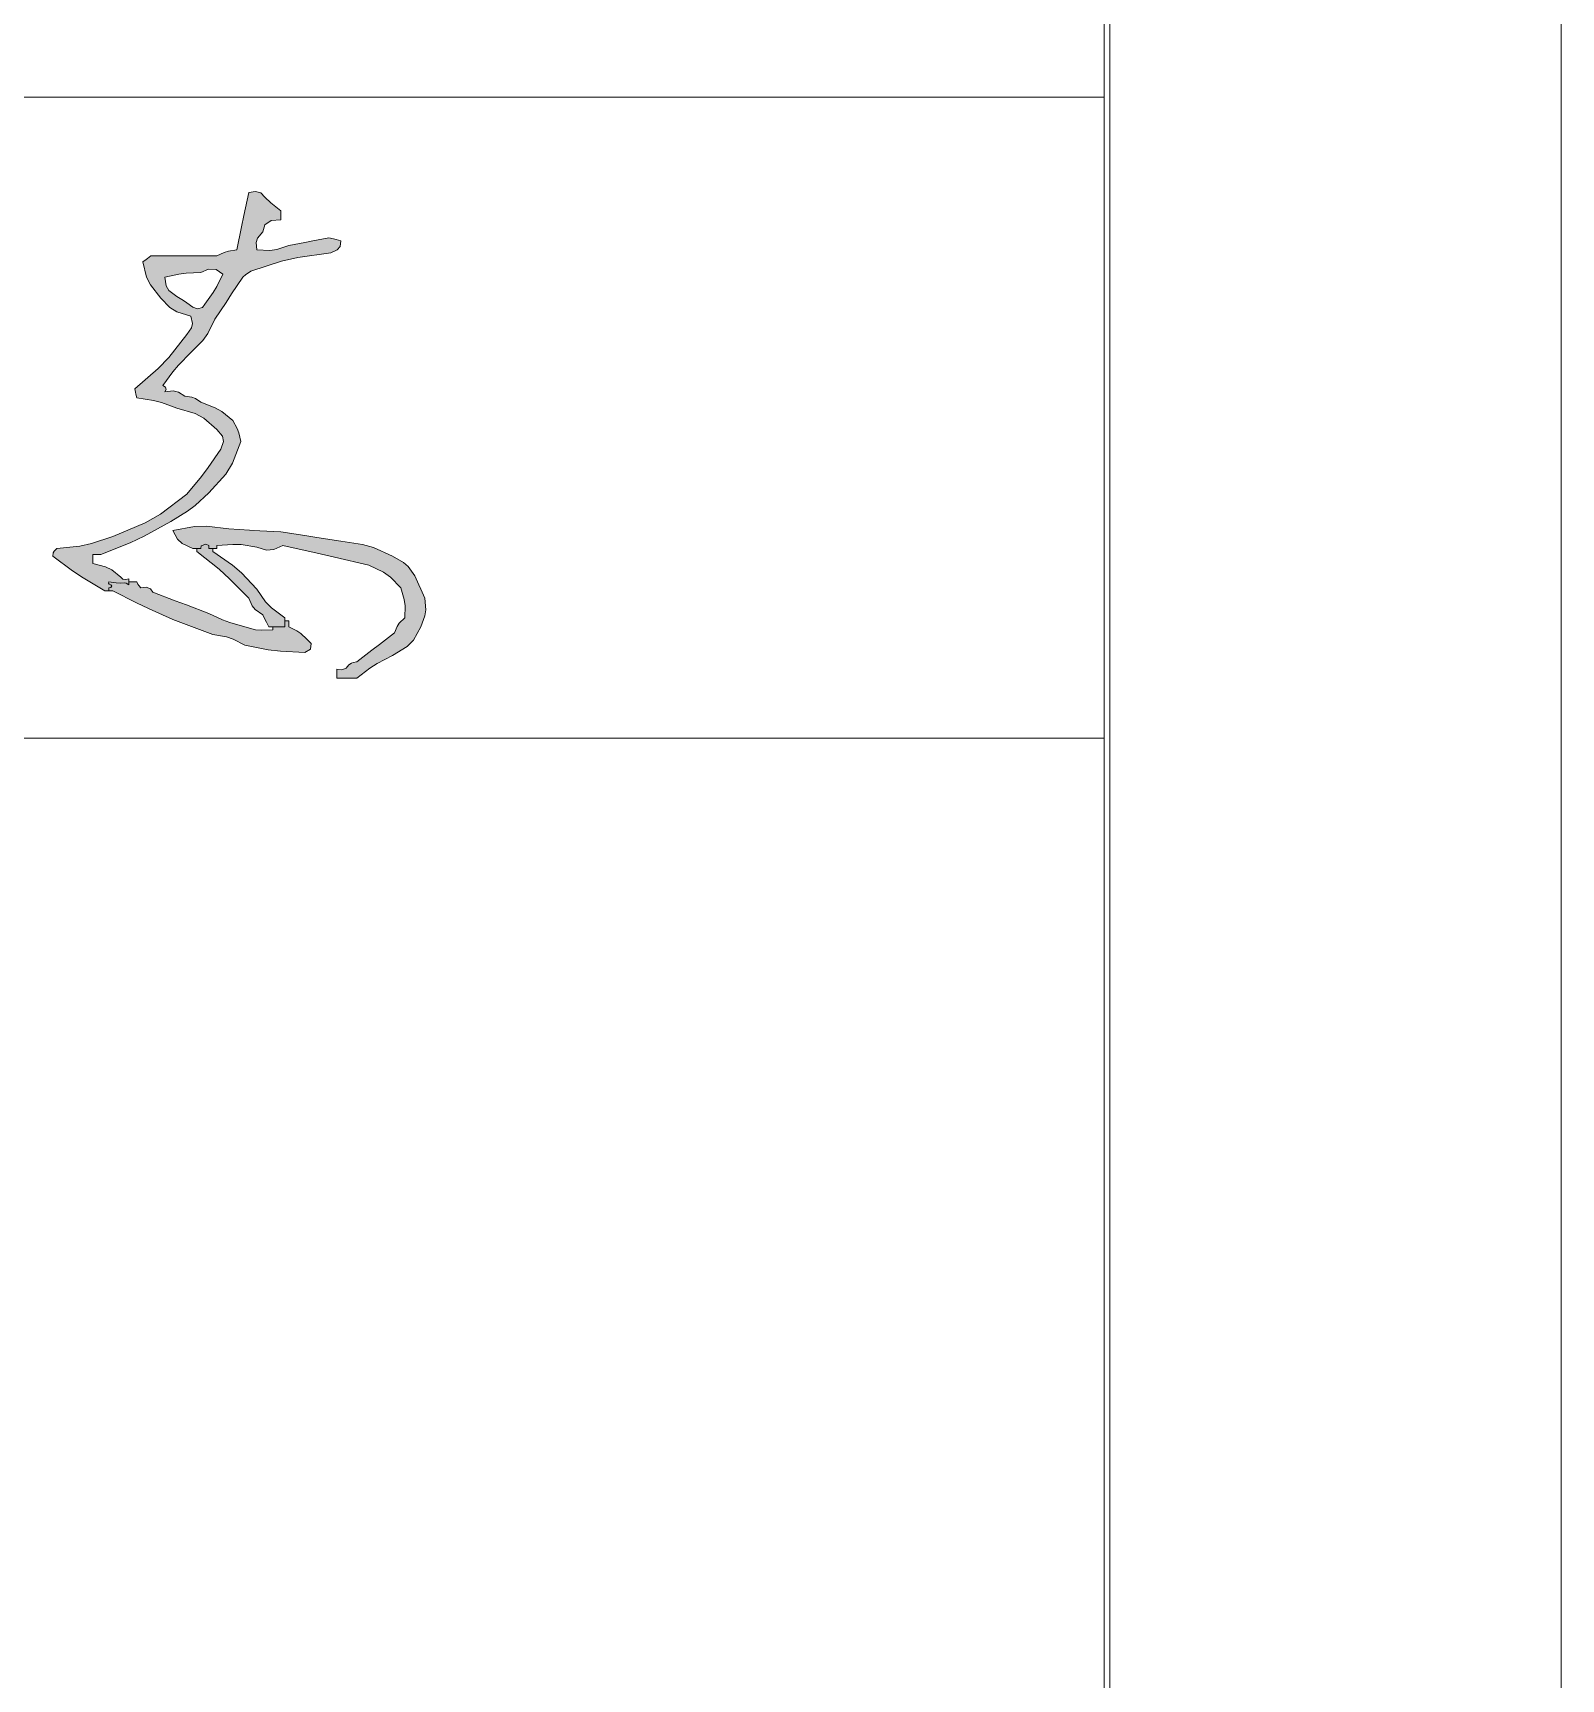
# Model space of a CAD drawing. Header units: millimetres. Extents: x 48 to 11980, y 100 to 8500.
# Drawn here: x 11643.5 to 11980, y 1869.5 to 2232.2 of the extents above; entities that cross this region are included whole.
import ezdxf

# ---------------------------------------------------------------- set-up
doc = ezdxf.new("R2010")
doc.units = ezdxf.units.MM
doc.linetypes.add('XKITLINE00', pattern=[0])
doc.layers.add('DrawingSheet', color=5, linetype='Continuous', lineweight=0)
doc.layers.add('OtherObjectType', color=1, linetype='Continuous', lineweight=0)

# ---------------------------------------------------------------- blocks, each defined once
blk = doc.blocks.new('*A3')
at = {"layer": 'DrawingSheet', "color": 5, "linetype": 'XKITLINE00', "lineweight": 0}
blk.add_line((11980, 100), (11980, 8500), dxfattribs=at)
blk = doc.blocks.new('*A5')
at = {"layer": 'OtherObjectType'}
for points in [[(11677.36, 2172.73), (11678.69, 2171.73), (11679.7, 2171.38), (11683.53, 2169.07), (11682.02, 2165.94), (11680.92, 2164.42), (11678.25, 2161.76), (11675.55, 2158.96), (11674.31, 2157.49), (11672.09, 2154.46), (11672.65, 2154.11), (11672.81, 2153.63), (11672.53, 2153.13), (11674.35, 2153.32), (11675.55, 2153.04), (11676.93, 2152.13), (11678.48, 2151.92), (11679.3, 2151.61), (11680.45, 2150.8), (11683.58, 2149.58), (11685.06, 2148.74), (11687.49, 2146.81), (11688.48, 2145.03), (11688.84, 2144.07), (11689.25, 2142.16), (11687.46, 2137.36), (11685.98, 2134.97), (11682.21, 2130.87), (11679.23, 2128.09), (11677.52, 2126.8), (11673.85, 2124.55), (11668, 2121.29), (11664.88, 2119.81), (11658.45, 2117.24), (11656.69, 2117.24), (11656.69, 2115.25), (11659.46, 2114.53), (11660.83, 2113.87), (11662.85, 2112.26), (11663.31, 2111.84), (11663.94, 2111.72), (11664.61, 2111.93), (11664.61, 2110.6), (11664.04, 2110.94), (11663.56, 2111.03), (11662.85, 2110.93), (11661.78, 2111.03), (11661.25, 2111.09), (11660.21, 2111.26), (11660.15, 2110.97), (11660.3, 2110.74), (11660.65, 2110.6), (11660.84, 2110.34), (11660.6, 2109.97), (11660.21, 2109.93), (11660.21, 2109.27), (11659.33, 2109.27), (11654.51, 2112.11), (11652.2, 2113.65), (11647.88, 2116.91), (11647.94, 2117.63), (11648.15, 2118.02), (11648.76, 2118.57), (11653.84, 2119.12), (11656.39, 2119.67), (11661.09, 2121.23), (11668.21, 2124.25), (11671.58, 2126.18), (11677.37, 2130.53), (11680.59, 2134.42), (11682.09, 2136.42), (11684.85, 2140.5), (11685.48, 2142.18), (11685.24, 2143.36), (11683.97, 2144.82), (11681.14, 2147.26), (11679.18, 2148.3), (11675.17, 2149.47), (11671.82, 2150.71), (11670.01, 2151.19), (11666.37, 2151.8), (11666.14, 2152.59), (11666.06, 2152.99), (11665.93, 2153.79), (11671.06, 2158.24), (11673.38, 2160.68), (11677.37, 2165.75), (11678.37, 2167.18), (11678.59, 2168.14), (11678.25, 2169.74), (11675.14, 2170.74), (11673.63, 2171.65), (11671.65, 2173.73), (11669.34, 2176.65), (11668.5, 2178.35), (11667.69, 2181.7), (11669.45, 2183.03), (11683.97, 2183.03), (11685.58, 2183.79), (11686.52, 2184.08), (11688.37, 2184.36), (11689.41, 2189.41), (11689.94, 2191.93), (11691.02, 2196.98), (11692.47, 2197.26), (11693.68, 2196.92), (11694.54, 2195.99), (11695.9, 2194.76), (11696.6, 2194.16), (11698.06, 2193), (11698.06, 2191), (11695.95, 2190.82), (11694.58, 2189.9), (11694.1, 2188.34), (11692.93, 2186.95), (11692.62, 2186), (11692.78, 2184.36), (11695.64, 2184.24), (11697.21, 2184.46), (11699.82, 2185.35), (11708.62, 2187.02), (11709.7, 2186.81), (11710.23, 2186.67), (11711.26, 2186.35), (11711.11, 2185.1), (11710.48, 2184.34), (11709.06, 2183.69), (11701.83, 2182.67), (11698.23, 2181.86), (11691.46, 2179.71), (11689.69, 2178.38), (11683.53, 2169.07), (11674.29, 2102.96), (11683.09, 2099.64), (11686.09, 2099.1), (11687.59, 2098.61), (11690.13, 2097.31), (11695.32, 2096.29), (11698, 2095.95), (11703.34, 2095.65), (11704.57, 2096.41), (11704.76, 2097.69), (11703.78, 2098.64), (11702.45, 2099.88), (11701.61, 2100.44), (11699.82, 2101.3), (11699.82, 2102.63), (11698.94, 2102.63), (11698.94, 2101.3), (11696.3, 2101.3), (11696.3, 2100.63), (11693.81, 2100.56), (11692.5, 2100.7), (11690.13, 2101.3), (11686.84, 2102.28), (11685.23, 2102.88), (11682.21, 2104.29), (11669.89, 2108.94), (11669.35, 2109.73), (11668.41, 2110.09), (11667.25, 2109.93), (11666.77, 2110.4), (11666.58, 2110.69), (11666.37, 2111.26), (11664.61, 2111.26), (11664.61, 2110.6), (11664.04, 2110.94), (11663.56, 2111.03), (11662.85, 2110.93), (11661.78, 2111.03), (11661.25, 2111.09), (11660.21, 2111.26), (11660.15, 2110.97), (11660.3, 2110.74), (11660.65, 2110.6), (11660.84, 2110.34), (11660.6, 2109.97), (11660.21, 2109.93), (11660.21, 2109.27), (11661.09, 2109.27), (11666.26, 2106.62), (11668.9, 2105.35), (11674.29, 2102.96), (11683.53, 2169.07), (11679.7, 2171.38), (11680.8, 2171.66), (11681.33, 2172.4), (11683.17, 2174.96), (11683.97, 2176.3), (11685.29, 2179.04), (11683.83, 2180.01), (11682.12, 2180.13), (11680.45, 2179.37), (11677.25, 2179.22), (11675.63, 2179.02), (11672.53, 2178.38), (11672.8, 2176.48), (11673.44, 2175.44), (11675.17, 2174.06), (11676.65, 2173.19)], [(11680.45, 2118.57), (11678.69, 2118.57), (11676.37, 2119.68), (11675.31, 2120.63), (11674.29, 2122.56), (11679.09, 2123.41), (11681.74, 2123.48), (11686.61, 2122.89), (11698.06, 2122.23), (11711.26, 2120.23), (11716.07, 2119.5), (11718.48, 2118.79), (11722.7, 2116.91), (11725.07, 2115.52), (11726.13, 2114.59), (11727.55, 2112.59), (11729.75, 2107.61), (11730, 2105.08), (11729.81, 2103.73), (11728.87, 2101.3), (11727.27, 2098.4), (11725.9, 2096.99), (11722.7, 2094.98), (11719.27, 2093.26), (11717.65, 2092.24), (11714.78, 2090), (11710.38, 2090), (11710.38, 2091.99), (11711.54, 2091.84), (11712.49, 2092.2), (11713.02, 2092.99), (11713.64, 2093.35), (11714.02, 2093.5), (11714.78, 2093.65), (11723.14, 2099.97), (11723.7, 2101.39), (11724.16, 2102.1), (11725.35, 2103.29), (11725.42, 2105.96), (11725.23, 2107.33), (11724.47, 2109.93), (11722.21, 2112.3), (11720.7, 2113.37), (11717.42, 2114.92), (11709.86, 2116.66), (11706.07, 2117.52), (11698.5, 2119.24), (11696.54, 2118.34), (11694.9, 2118.24), (11692.78, 2118.91), (11689.32, 2119.43), (11687.48, 2119.5), (11683.97, 2119.24), (11683.97, 2118.57), (11682.21, 2118.57), (11682.21, 2119.24), (11681.54, 2119.54), (11691.02, 2107.61), (11691.75, 2105.97), (11692.44, 2105.15), (11694.1, 2103.95), (11695.42, 2101.3), (11698.94, 2101.3), (11698.94, 2103.29), (11696.01, 2105.51), (11694.72, 2106.83), (11692.78, 2109.6), (11689.38, 2113.21), (11687.4, 2114.91), (11683.09, 2117.91), (11683.09, 2118.57), (11682.21, 2118.57), (11682.21, 2119.24), (11681.54, 2119.54), (11680.54, 2119.16), (11680.45, 2118.57), (11679.57, 2118.57), (11679.57, 2117.91), (11684.46, 2114), (11686.77, 2111.92), (11691.02, 2107.61), (11681.54, 2119.54), (11680.54, 2119.16)]]:
    blk.add_hatch(color=7, dxfattribs=at).paths.add_polyline_path(points, flags=17)
at = {"layer": 'OtherObjectType', "color": 7, "linetype": 'XKITLINE00', "lineweight": 0}
for p, q in [((11980, 100), (11980, 8500)), ((11879.38, 8405.95), (11879.38, 192)), ((11880.61, 8406.98), (11880.61, 193.02)), ((10798, 2218.03), (11879.38, 2218.03)), ((11691.02, 2196.98), (11689.94, 2191.93)), ((11692.47, 2197.26), (11691.02, 2196.98)), ((11693.68, 2196.92), (11692.47, 2197.26)), ((11694.54, 2195.99), (11693.68, 2196.92)), ((11695.9, 2194.76), (11694.54, 2195.99)), ((11696.6, 2194.16), (11695.9, 2194.76)), ((11698.06, 2193), (11696.6, 2194.16)), ((11689.94, 2191.93), (11689.41, 2189.41)), ((11694.58, 2189.9), (11695.95, 2190.82)), ((11695.95, 2190.82), (11698.06, 2191)), ((11698.06, 2192.2), (11698.06, 2193)), ((11698.06, 2191.8), (11698.06, 2192.2)), ((11698.06, 2191), (11698.06, 2191.8)), ((11689.41, 2189.41), (11688.37, 2184.36)), ((11692.62, 2186), (11692.93, 2186.95)), ((11692.93, 2186.95), (11694.1, 2188.34)), ((11694.1, 2188.34), (11694.58, 2189.9)), ((11708.62, 2187.02), (11705.1, 2186.35)), ((11709.7, 2186.81), (11708.62, 2187.02)), ((11710.23, 2186.67), (11709.7, 2186.81)), ((11711.26, 2186.35), (11710.23, 2186.67)), ((11669.45, 2183.03), (11668.74, 2182.5)), ((11675.26, 2183.03), (11669.45, 2183.03)), ((11678.16, 2183.03), (11675.26, 2183.03)), ((11683.97, 2183.03), (11678.16, 2183.03)), ((11685.58, 2183.79), (11683.97, 2183.03)), ((11686.52, 2184.08), (11685.58, 2183.79)), ((11688.37, 2184.36), (11686.52, 2184.08)), ((11692.78, 2184.36), (11692.62, 2186)), ((11695.64, 2184.24), (11692.78, 2184.36)), ((11697.21, 2184.46), (11695.64, 2184.24)), ((11699.82, 2185.35), (11697.21, 2184.46)), ((11703.34, 2186.02), (11699.82, 2185.35)), ((11701.83, 2182.67), (11709.06, 2183.69)), ((11705.1, 2186.35), (11703.34, 2186.02)), ((11709.06, 2183.69), (11710.48, 2184.34)), ((11710.48, 2184.34), (11711.11, 2185.1)), ((11711.11, 2185.1), (11711.26, 2186.35)), ((11668.39, 2182.23), (11667.69, 2181.7)), ((11667.69, 2181.7), (11668.5, 2178.35)), ((11668.74, 2182.5), (11668.39, 2182.23)), ((11680.45, 2179.37), (11677.25, 2179.22)), ((11682.12, 2180.13), (11680.45, 2179.37)), ((11683.83, 2180.01), (11682.12, 2180.13)), ((11685.29, 2179.04), (11683.83, 2180.01)), ((11690.75, 2179.17), (11691.46, 2179.71)), ((11691.46, 2179.71), (11698.23, 2181.86)), ((11698.23, 2181.86), (11701.83, 2182.67)), ((11668.5, 2178.35), (11669.34, 2176.65)), ((11669.34, 2176.65), (11671.65, 2173.73)), ((11675.63, 2179.02), (11672.53, 2178.38)), ((11672.53, 2178.38), (11672.8, 2176.48)), ((11672.8, 2176.48), (11673.44, 2175.44)), ((11677.25, 2179.22), (11675.63, 2179.02)), ((11683.17, 2174.96), (11683.97, 2176.3)), ((11683.97, 2176.3), (11685.29, 2179.04)), ((11687.23, 2174.66), (11689.69, 2178.38)), ((11689.69, 2178.38), (11690.4, 2178.91)), ((11690.4, 2178.91), (11690.75, 2179.17)), ((11671.65, 2173.73), (11673.63, 2171.65)), ((11673.44, 2175.44), (11675.17, 2174.06)), ((11675.17, 2174.06), (11676.65, 2173.19)), ((11676.65, 2173.19), (11677.36, 2172.73)), ((11677.36, 2172.73), (11678.69, 2171.73)), ((11680.8, 2171.66), (11681.33, 2172.4)), ((11681.33, 2172.4), (11683.17, 2174.96)), ((11683.53, 2169.07), (11686, 2172.8)), ((11686, 2172.8), (11687.23, 2174.66)), ((11673.63, 2171.65), (11675.14, 2170.74)), ((11675.14, 2170.74), (11678.25, 2169.74)), ((11678.25, 2169.74), (11678.59, 2168.14)), ((11678.69, 2171.73), (11679.7, 2171.38)), ((11679.7, 2171.38), (11680.8, 2171.66)), ((11682.02, 2165.94), (11683.53, 2169.07)), ((11677.37, 2165.75), (11673.38, 2160.68)), ((11678.37, 2167.18), (11677.37, 2165.75)), ((11678.59, 2168.14), (11678.37, 2167.18)), ((11680.92, 2164.42), (11682.02, 2165.94)), ((11675.55, 2158.96), (11678.25, 2161.76)), ((11678.25, 2161.76), (11680.92, 2164.42)), ((11671.06, 2158.24), (11665.93, 2153.79)), ((11673.38, 2160.68), (11671.06, 2158.24)), ((11674.31, 2157.49), (11675.55, 2158.96)), ((11672.09, 2154.46), (11674.31, 2157.49)), ((11672.65, 2154.11), (11672.09, 2154.46)), ((11672.81, 2153.63), (11672.65, 2154.11)), ((11665.93, 2153.79), (11666.06, 2152.99)), ((11666.06, 2152.99), (11666.14, 2152.59)), ((11666.14, 2152.59), (11666.37, 2151.8)), ((11666.37, 2151.8), (11670.01, 2151.19)), ((11670.01, 2151.19), (11671.82, 2150.71)), ((11671.82, 2150.71), (11675.17, 2149.47)), ((11672.53, 2153.13), (11672.81, 2153.63)), ((11674.35, 2153.32), (11672.53, 2153.13)), ((11675.55, 2153.04), (11674.35, 2153.32)), ((11676.93, 2152.13), (11675.55, 2153.04)), ((11678.48, 2151.92), (11676.93, 2152.13)), ((11679.3, 2151.61), (11678.48, 2151.92)), ((11680.45, 2150.8), (11679.3, 2151.61)), ((11683.58, 2149.58), (11680.45, 2150.8)), ((11675.17, 2149.47), (11679.18, 2148.3)), ((11679.18, 2148.3), (11681.14, 2147.26)), ((11681.14, 2147.26), (11683.97, 2144.82)), ((11685.06, 2148.74), (11683.58, 2149.58)), ((11687.49, 2146.81), (11685.06, 2148.74)), ((11688.48, 2145.03), (11687.49, 2146.81)), ((11683.97, 2144.82), (11685.24, 2143.36)), ((11685.24, 2143.36), (11685.48, 2142.18)), ((11688.84, 2144.07), (11688.48, 2145.03)), ((11689.25, 2142.16), (11688.84, 2144.07)), ((11684.85, 2140.5), (11682.09, 2136.42)), ((11685.48, 2142.18), (11684.85, 2140.5)), ((11687.46, 2137.36), (11689.25, 2142.16)), ((11682.09, 2136.42), (11680.59, 2134.42)), ((11685.98, 2134.97), (11687.46, 2137.36)), ((11680.59, 2134.42), (11677.37, 2130.53)), ((11682.21, 2130.87), (11685.98, 2134.97)), ((11677.37, 2130.53), (11671.58, 2126.18)), ((11679.23, 2128.09), (11682.21, 2130.87)), ((11671.58, 2126.18), (11668.21, 2124.25)), ((11673.85, 2124.55), (11677.52, 2126.8)), ((11677.52, 2126.8), (11679.23, 2128.09)), ((11668.21, 2124.25), (11661.09, 2121.23)), ((11668, 2121.29), (11673.85, 2124.55)), ((11679.09, 2123.41), (11674.29, 2122.56)), ((11674.29, 2122.56), (11675.31, 2120.63)), ((11681.74, 2123.48), (11679.09, 2123.41)), ((11686.61, 2122.89), (11681.74, 2123.48)), ((11691.19, 2122.63), (11686.61, 2122.89)), ((11693.48, 2122.49), (11691.19, 2122.63)), ((11698.06, 2122.23), (11693.48, 2122.49)), ((11703.34, 2121.43), (11698.06, 2122.23)), ((11705.98, 2121.03), (11703.34, 2121.43)), ((11648.15, 2118.02), (11647.94, 2117.63)), ((11648.76, 2118.57), (11648.15, 2118.02)), ((11653.84, 2119.12), (11648.76, 2118.57)), ((11656.39, 2119.67), (11653.84, 2119.12)), ((11661.09, 2121.23), (11656.39, 2119.67)), ((11658.45, 2117.24), (11664.88, 2119.81)), ((11664.88, 2119.81), (11668, 2121.29)), ((11675.31, 2120.63), (11676.37, 2119.68)), ((11676.37, 2119.68), (11678.69, 2118.57)), ((11678.69, 2118.57), (11680.45, 2118.57)), ((11680.45, 2118.57), (11678.69, 2118.57)), ((11678.69, 2118.57), (11680.45, 2118.57)), ((11680.45, 2118.57), (11679.57, 2118.57)), ((11679.57, 2118.57), (11680.45, 2118.57)), ((11680.45, 2118.57), (11679.57, 2118.57)), ((11679.57, 2118.57), (11679.57, 2117.91)), ((11679.57, 2117.91), (11679.57, 2118.57)), ((11679.57, 2118.57), (11679.57, 2117.91)), ((11679.57, 2117.91), (11684.46, 2114)), ((11680.45, 2118.57), (11680.54, 2119.16)), ((11680.54, 2119.16), (11680.45, 2118.57)), ((11680.54, 2119.16), (11681.54, 2119.54)), ((11681.54, 2119.54), (11680.54, 2119.16)), ((11681.54, 2119.54), (11682.21, 2119.24)), ((11682.21, 2119.24), (11681.54, 2119.54)), ((11682.21, 2119.24), (11682.21, 2118.97)), ((11682.21, 2118.97), (11682.21, 2119.24)), ((11682.21, 2118.97), (11682.21, 2118.84)), ((11682.21, 2118.84), (11682.21, 2118.97)), ((11682.21, 2118.84), (11682.21, 2118.57)), ((11682.21, 2118.57), (11682.21, 2118.84)), ((11682.21, 2118.57), (11683.97, 2118.57)), ((11683.97, 2118.57), (11682.21, 2118.57)), ((11682.21, 2118.57), (11683.97, 2118.57)), ((11683.09, 2118.57), (11682.21, 2118.57)), ((11682.21, 2118.57), (11683.09, 2118.57)), ((11683.09, 2118.57), (11682.21, 2118.57)), ((11683.09, 2117.91), (11683.09, 2118.57)), ((11683.09, 2118.57), (11683.09, 2117.91)), ((11683.09, 2117.91), (11683.09, 2118.57)), ((11687.4, 2114.91), (11683.09, 2117.91)), ((11683.97, 2119.24), (11687.48, 2119.5)), ((11683.97, 2118.97), (11683.97, 2119.24)), ((11683.97, 2118.84), (11683.97, 2118.97)), ((11683.97, 2118.57), (11683.97, 2118.84)), ((11687.48, 2119.5), (11689.32, 2119.43)), ((11689.32, 2119.43), (11692.78, 2118.91)), ((11692.78, 2118.91), (11694.9, 2118.24)), ((11694.9, 2118.24), (11696.54, 2118.34)), ((11696.54, 2118.34), (11698.5, 2119.24)), ((11698.5, 2119.24), (11706.07, 2117.52)), ((11711.26, 2120.23), (11705.98, 2121.03)), ((11716.07, 2119.5), (11711.26, 2120.23)), ((11718.48, 2118.79), (11716.07, 2119.5)), ((11722.7, 2116.91), (11718.48, 2118.79)), ((11647.94, 2117.63), (11647.88, 2116.91)), ((11647.88, 2116.91), (11652.2, 2113.65)), ((11656.69, 2116.45), (11656.69, 2117.24)), ((11656.69, 2117.24), (11657.39, 2117.24)), ((11656.69, 2116.05), (11656.69, 2116.45)), ((11656.69, 2115.25), (11656.69, 2116.05)), ((11659.46, 2114.53), (11656.69, 2115.25)), ((11657.39, 2117.24), (11657.74, 2117.24)), ((11657.74, 2117.24), (11658.45, 2117.24)), ((11660.83, 2113.87), (11659.46, 2114.53)), ((11689.38, 2113.21), (11687.4, 2114.91)), ((11706.07, 2117.52), (11709.86, 2116.66)), ((11709.86, 2116.66), (11717.42, 2114.92)), ((11717.42, 2114.92), (11720.7, 2113.37)), ((11725.07, 2115.52), (11722.7, 2116.91)), ((11726.13, 2114.59), (11725.07, 2115.52)), ((11727.55, 2112.59), (11726.13, 2114.59)), ((11652.2, 2113.65), (11654.51, 2112.11)), ((11654.51, 2112.11), (11659.33, 2109.27)), ((11660.21, 2111.26), (11660.15, 2110.97)), ((11660.15, 2110.97), (11660.21, 2111.26)), ((11660.15, 2110.97), (11660.3, 2110.74)), ((11660.3, 2110.74), (11660.15, 2110.97)), ((11661.25, 2111.09), (11660.21, 2111.26)), ((11660.21, 2111.26), (11661.25, 2111.09)), ((11660.3, 2110.74), (11660.65, 2110.6)), ((11660.65, 2110.6), (11660.3, 2110.74)), ((11660.65, 2110.6), (11660.84, 2110.34)), ((11660.84, 2110.34), (11660.65, 2110.6)), ((11662.85, 2112.26), (11660.83, 2113.87)), ((11661.78, 2111.03), (11661.25, 2111.09)), ((11661.25, 2111.09), (11661.78, 2111.03)), ((11662.85, 2110.93), (11661.78, 2111.03)), ((11661.78, 2111.03), (11662.85, 2110.93)), ((11663.31, 2111.84), (11662.85, 2112.26)), ((11663.56, 2111.03), (11662.85, 2110.93)), ((11662.85, 2110.93), (11663.56, 2111.03)), ((11663.94, 2111.72), (11663.31, 2111.84)), ((11664.04, 2110.94), (11663.56, 2111.03)), ((11663.56, 2111.03), (11664.04, 2110.94)), ((11664.61, 2111.93), (11663.94, 2111.72)), ((11664.61, 2110.6), (11664.04, 2110.94)), ((11664.04, 2110.94), (11664.61, 2110.6)), ((11664.61, 2110.6), (11664.61, 2111.93)), ((11664.61, 2111.93), (11664.61, 2110.6)), ((11664.61, 2110.6), (11664.61, 2111.93)), ((11666.37, 2111.26), (11664.61, 2111.26)), ((11664.61, 2111.26), (11666.37, 2111.26)), ((11666.37, 2111.26), (11664.61, 2111.26)), ((11664.61, 2111.26), (11664.61, 2110.6)), ((11664.61, 2110.6), (11664.61, 2111.26)), ((11664.61, 2111.26), (11664.61, 2110.6)), ((11666.58, 2110.69), (11666.37, 2111.26)), ((11666.77, 2110.4), (11666.58, 2110.69)), ((11684.46, 2114), (11686.77, 2111.92)), ((11686.77, 2111.92), (11691.02, 2107.61)), ((11692.78, 2109.6), (11689.38, 2113.21)), ((11720.7, 2113.37), (11722.21, 2112.3)), ((11722.21, 2112.3), (11724.47, 2109.93)), ((11728.43, 2110.6), (11727.55, 2112.59)), ((11728.87, 2109.6), (11728.43, 2110.6)), ((11659.33, 2109.27), (11660.21, 2109.27)), ((11660.21, 2109.27), (11659.33, 2109.27)), ((11659.33, 2109.27), (11660.21, 2109.27)), ((11660.6, 2109.97), (11660.21, 2109.93)), ((11660.21, 2109.93), (11660.6, 2109.97)), ((11660.21, 2109.93), (11660.21, 2109.27)), ((11660.21, 2109.27), (11660.21, 2109.93)), ((11660.21, 2109.93), (11660.21, 2109.27)), ((11660.21, 2109.27), (11660.21, 2109.93)), ((11660.21, 2109.93), (11660.21, 2109.27)), ((11660.21, 2109.27), (11660.21, 2109.93)), ((11660.21, 2109.27), (11661.09, 2109.27)), ((11661.09, 2109.27), (11660.21, 2109.27)), ((11660.21, 2109.27), (11661.09, 2109.27)), ((11660.84, 2110.34), (11660.6, 2109.97)), ((11660.6, 2109.97), (11660.84, 2110.34)), ((11661.09, 2109.27), (11666.26, 2106.62)), ((11667.25, 2109.93), (11666.77, 2110.4)), ((11668.41, 2110.09), (11667.25, 2109.93)), ((11669.35, 2109.73), (11668.41, 2110.09)), ((11669.89, 2108.94), (11669.35, 2109.73)), ((11674.82, 2107.08), (11669.89, 2108.94)), ((11677.28, 2106.15), (11674.82, 2107.08)), ((11691.02, 2107.61), (11691.75, 2105.97)), ((11694.72, 2106.83), (11692.78, 2109.6)), ((11724.47, 2109.93), (11725.23, 2107.33)), ((11725.23, 2107.33), (11725.42, 2105.96)), ((11729.75, 2107.61), (11728.87, 2109.6)), ((11730, 2105.08), (11729.75, 2107.61)), ((11666.26, 2106.62), (11668.9, 2105.35)), ((11668.9, 2105.35), (11674.29, 2102.96)), ((11682.21, 2104.29), (11677.28, 2106.15)), ((11685.23, 2102.88), (11682.21, 2104.29)), ((11691.75, 2105.97), (11692.44, 2105.15)), ((11692.44, 2105.15), (11694.1, 2103.95)), ((11694.1, 2103.95), (11694.62, 2102.89)), ((11696.01, 2105.51), (11694.72, 2106.83)), ((11698.94, 2103.29), (11696.01, 2105.51)), ((11698.94, 2101.3), (11698.94, 2103.29)), ((11698.94, 2103.29), (11698.94, 2101.3)), ((11698.94, 2101.3), (11698.94, 2103.29)), ((11725.35, 2103.29), (11724.16, 2102.1)), ((11725.42, 2105.96), (11725.35, 2103.29)), ((11728.87, 2101.3), (11729.81, 2103.73)), ((11729.81, 2103.73), (11730, 2105.08)), ((11674.29, 2102.96), (11677.81, 2101.63)), ((11677.81, 2101.63), (11679.57, 2100.96)), ((11679.57, 2100.96), (11683.09, 2099.64)), ((11683.09, 2099.64), (11686.09, 2099.1)), ((11686.84, 2102.28), (11685.23, 2102.88)), ((11690.13, 2101.3), (11686.84, 2102.28)), ((11692.5, 2100.7), (11690.13, 2101.3)), ((11693.81, 2100.56), (11692.5, 2100.7)), ((11696.3, 2100.63), (11693.81, 2100.56)), ((11694.62, 2102.89), (11694.89, 2102.36)), ((11694.89, 2102.36), (11695.42, 2101.3)), ((11695.42, 2101.3), (11698.94, 2101.3)), ((11698.94, 2101.3), (11695.42, 2101.3)), ((11695.42, 2101.3), (11698.94, 2101.3)), ((11698.94, 2101.3), (11696.3, 2101.3)), ((11696.3, 2101.3), (11698.94, 2101.3)), ((11698.94, 2101.3), (11696.3, 2101.3)), ((11696.3, 2101.3), (11696.3, 2100.63)), ((11696.3, 2100.63), (11696.3, 2101.3)), ((11696.3, 2101.3), (11696.3, 2100.63)), ((11699.82, 2102.63), (11698.94, 2102.63)), ((11698.94, 2102.63), (11699.82, 2102.63)), ((11699.82, 2102.63), (11698.94, 2102.63)), ((11698.94, 2102.63), (11698.94, 2101.3)), ((11698.94, 2101.3), (11698.94, 2102.63)), ((11698.94, 2102.63), (11698.94, 2101.3)), ((11699.82, 2102.09), (11699.82, 2102.63)), ((11699.82, 2101.83), (11699.82, 2102.09)), ((11699.82, 2101.3), (11699.82, 2101.83)), ((11701.61, 2100.44), (11699.82, 2101.3)), ((11702.45, 2099.88), (11701.61, 2100.44)), ((11703.78, 2098.64), (11702.45, 2099.88)), ((11723.14, 2099.97), (11719.8, 2097.44)), ((11723.7, 2101.39), (11723.14, 2099.97)), ((11724.16, 2102.1), (11723.7, 2101.39)), ((11727.27, 2098.4), (11728.87, 2101.3)), ((11686.09, 2099.1), (11687.59, 2098.61)), ((11687.59, 2098.61), (11690.13, 2097.31)), ((11690.13, 2097.31), (11695.32, 2096.29)), ((11695.32, 2096.29), (11698, 2095.95)), ((11703.34, 2095.65), (11704.57, 2096.41)), ((11704.76, 2097.69), (11703.78, 2098.64)), ((11704.57, 2096.41), (11704.76, 2097.69)), ((11718.13, 2096.18), (11714.78, 2093.65)), ((11719.8, 2097.44), (11718.13, 2096.18)), ((11722.7, 2094.98), (11725.9, 2096.99)), ((11725.9, 2096.99), (11727.27, 2098.4)), ((11698, 2095.95), (11703.34, 2095.65)), ((11713.02, 2092.99), (11712.49, 2092.2)), ((11713.64, 2093.35), (11713.02, 2092.99)), ((11714.02, 2093.5), (11713.64, 2093.35)), ((11714.78, 2093.65), (11714.02, 2093.5)), ((11717.65, 2092.24), (11719.27, 2093.26)), ((11719.27, 2093.26), (11722.7, 2094.98)), ((11711.54, 2091.84), (11710.38, 2091.99)), ((11710.38, 2091.99), (11710.38, 2091.2)), ((11710.38, 2091.2), (11710.38, 2090.8)), ((11710.38, 2090.8), (11710.38, 2090)), ((11710.38, 2090), (11712.14, 2090)), ((11712.49, 2092.2), (11711.54, 2091.84)), ((11712.14, 2090), (11713.02, 2090)), ((11713.02, 2090), (11714.78, 2090)), ((11714.78, 2090), (11717.65, 2092.24)), ((10798, 2076.77), (11879.38, 2076.77))]:
    blk.add_line(p, q, dxfattribs=at)

msp = doc.modelspace()

# ---------------------------------------------------------------- block references
at = {"lineweight": 0}
for name in ['*A3', '*A5']:
    msp.add_blockref(name, (0, 0), dxfattribs=at)

doc.saveas('drawing.dxf')
